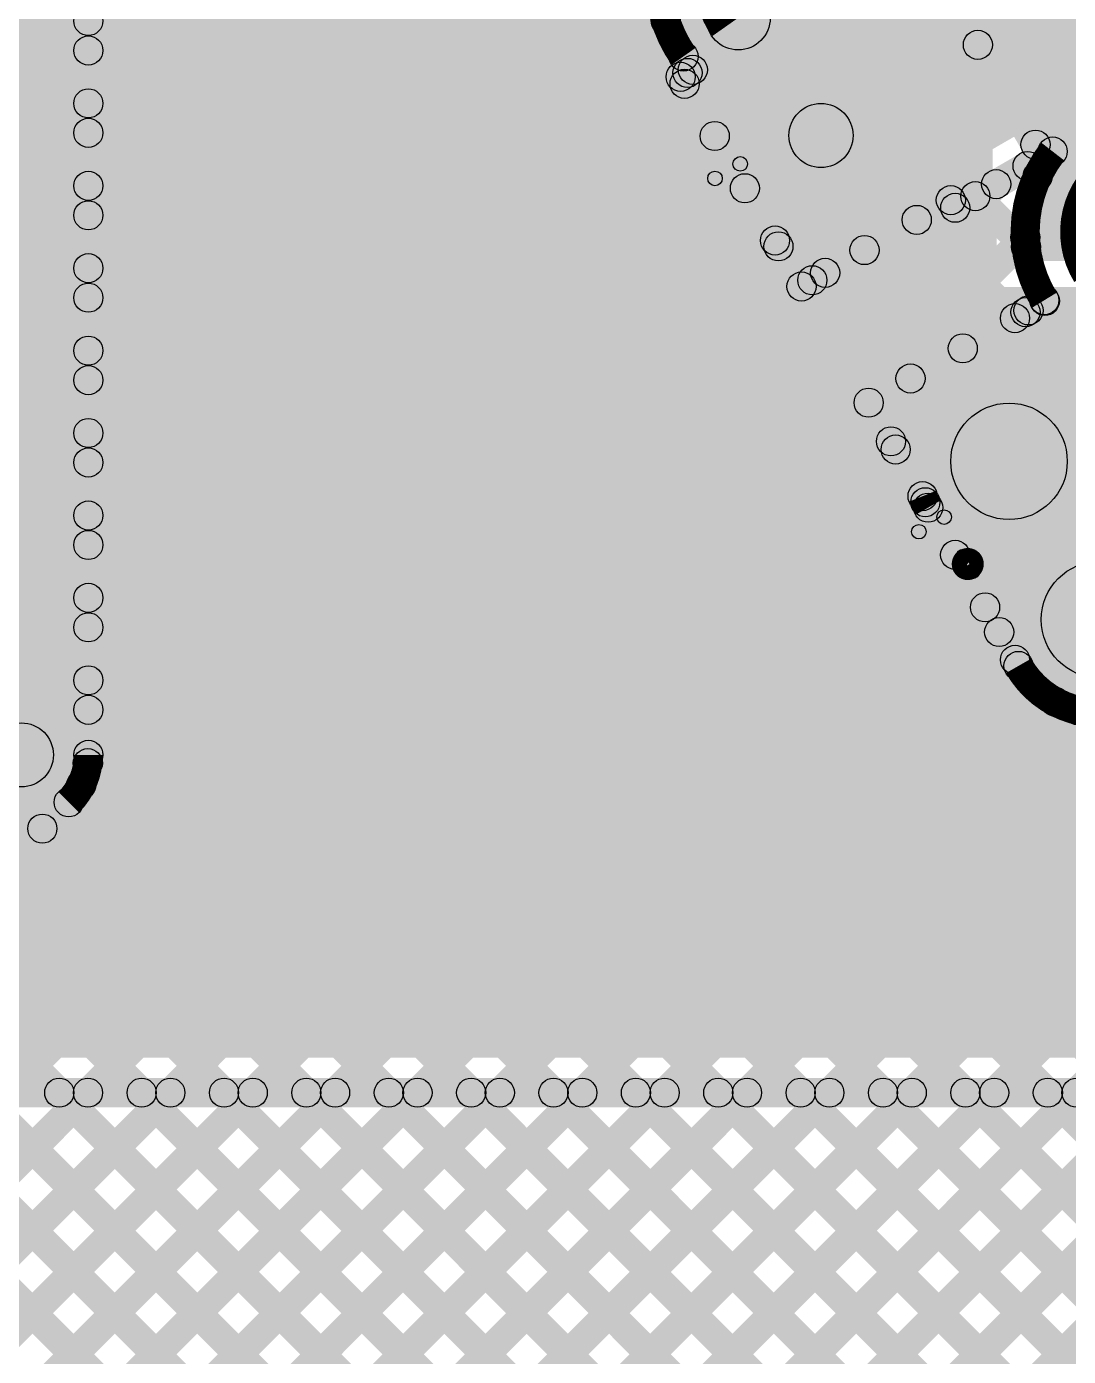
# Model space of a CAD drawing. Header units: millimetres. Extents: x 0.02 to 3.53, y 0 to 2.66.
# Drawn here: x 2.361 to 2.7187, y 0.9945 to 1.4509 of the extents above; entities that cross this region are included whole.
import ezdxf

# ---------------------------------------------------------------- set-up
doc = ezdxf.new("R2010")
doc.units = ezdxf.units.MM
doc.header["$MEASUREMENT"] = 0
for name, color, linetype in [('BottomLayer', 5, 'Continuous'), ('BottomPaste', 16, 'Continuous'), ('BottomSolder', 6, 'Continuous'), ('TopLayer', 1, 'Continuous'), ('TopOverlay', 2, 'Continuous'), ('TopPaste', 8, 'Continuous'), ('TopSolder', 216, 'Continuous')]:
    doc.layers.add(name, color=color, linetype=linetype)

# ---------------------------------------------------------------- blocks, each defined once
blk = doc.blocks.new('WS2812B_M____5')
at = {"layer": 'TopLayer'}
for points in [[(-0.09409, 0.05079), (-0.03504, 0.05079), (-0.03504, 0.01142), (-0.09409, 0.01142)], [(0.03504, 0.05079), (0.09409, 0.05079), (0.09409, 0.01142), (0.03504, 0.01142)], [(-0.09409, -0.01142), (-0.03504, -0.01142), (-0.03504, -0.05079), (-0.09409, -0.05079)], [(0.03504, -0.01142), (0.09409, -0.01142), (0.09409, -0.05079), (0.03504, -0.05079)]]:
    blk.add_hatch(color=1, dxfattribs=at).paths.add_polyline_path(points)
at = {"layer": 'TopOverlay'}
h = blk.add_hatch(color=2, dxfattribs=at)
edge = h.paths.add_edge_path()
edge.add_arc((-0.07, 0.07), 0.0025, 0, 360)
h = blk.add_hatch(color=2, dxfattribs=at)
edge = h.paths.add_edge_path()
edge.add_arc((-0.07, 0.07), 0.0025, 0, 360)
for points in [[(-0.0725, 0.07), (-0.0675, 0.07), (-0.0675, 0.06), (-0.0725, 0.06)], [(0.07, 0.0725), (0.07, 0.0675), (-0.07, 0.0675), (-0.07, 0.0725)], [(0.0675, 0.07), (0.0725, 0.07), (0.0725, 0.06), (0.0675, 0.06)], [(-0.0725, -0.06), (-0.0675, -0.06), (-0.0675, -0.07), (-0.0725, -0.07)], [(0.0675, -0.06), (0.0725, -0.06), (0.0725, -0.07), (0.0675, -0.07)], [(0.07, -0.0675), (0.07, -0.0725), (-0.07, -0.0725), (-0.07, -0.0675)]]:
    blk.add_hatch(color=2, dxfattribs=at).paths.add_polyline_path(points)
h = blk.add_hatch(color=2, dxfattribs=at)
edge = h.paths.add_edge_path()
edge.add_arc((0.07, 0.07), 0.0025, 0, 360)
h = blk.add_hatch(color=2, dxfattribs=at)
edge = h.paths.add_edge_path()
edge.add_arc((0.07, 0.07), 0.0025, 0, 360)
h = blk.add_hatch(color=2, dxfattribs=at)
edge = h.paths.add_edge_path()
edge.add_arc((-0.091, 0.061), 0.0025, 0, 360)
h = blk.add_hatch(color=2, dxfattribs=at)
edge = h.paths.add_edge_path()
edge.add_arc((-0.085, 0.061), 0.0025, 0, 360)
h = blk.add_hatch(color=2, dxfattribs=at)
edge = h.paths.add_edge_path()
edge.add_arc((-0.07, 0.06), 0.0025, 0, 360)
h = blk.add_hatch(color=2, dxfattribs=at)
edge = h.paths.add_edge_path()
edge.add_arc((0.07, 0.06), 0.0025, 0, 360)
h = blk.add_hatch(color=2, dxfattribs=at)
edge = h.paths.add_edge_path()
edge.add_arc((-0.07, -0.06), 0.0025, 0, 360)
h = blk.add_hatch(color=2, dxfattribs=at)
edge = h.paths.add_edge_path()
edge.add_arc((0.07, -0.06), 0.0025, 0, 360)
h = blk.add_hatch(color=2, dxfattribs=at)
edge = h.paths.add_edge_path()
edge.add_arc((-0.07, -0.07), 0.0025, 0, 360)
h = blk.add_hatch(color=2, dxfattribs=at)
edge = h.paths.add_edge_path()
edge.add_arc((-0.07, -0.07), 0.0025, 0, 360)
h = blk.add_hatch(color=2, dxfattribs=at)
edge = h.paths.add_edge_path()
edge.add_arc((0.07, -0.07), 0.0025, 0, 360)
h = blk.add_hatch(color=2, dxfattribs=at)
edge = h.paths.add_edge_path()
edge.add_arc((0.07, -0.07), 0.0025, 0, 360)
at = {"layer": 'TopPaste'}
for points in [[(-0.09409, 0.05079), (-0.03504, 0.05079), (-0.03504, 0.01142), (-0.09409, 0.01142)], [(0.03504, 0.05079), (0.09409, 0.05079), (0.09409, 0.01142), (0.03504, 0.01142)], [(-0.09409, -0.01142), (-0.03504, -0.01142), (-0.03504, -0.05079), (-0.09409, -0.05079)], [(0.03504, -0.01142), (0.09409, -0.01142), (0.09409, -0.05079), (0.03504, -0.05079)]]:
    blk.add_hatch(color=8, dxfattribs=at).paths.add_polyline_path(points)
at = {"layer": 'TopSolder'}
for points in [[(-0.09809, 0.05479), (-0.03104, 0.05479), (-0.03104, 0.00742), (-0.09809, 0.00742)], [(0.03104, 0.05479), (0.09809, 0.05479), (0.09809, 0.00742), (0.03104, 0.00742)], [(-0.09809, -0.00742), (-0.03104, -0.00742), (-0.03104, -0.05479), (-0.09809, -0.05479)], [(0.03104, -0.00742), (0.09809, -0.00742), (0.09809, -0.05479), (0.03104, -0.05479)]]:
    blk.add_hatch(color=216, dxfattribs=at).paths.add_polyline_path(points)
at = {"layer": 'TopOverlay', "const_width": 0.005}
blk.add_lwpolyline([(-0.085, 0.061, 1), (-0.091, 0.061, 1)], format="xyb", close=True, dxfattribs=at)
at = {"layer": 'TopOverlay'}
for centre in [(-0.07, 0.07), (-0.07, 0.07), (0.07, 0.07), (0.07, 0.07), (-0.091, 0.061), (-0.085, 0.061), (-0.07, 0.06), (0.07, 0.06), (-0.07, -0.06), (0.07, -0.06), (-0.07, -0.07), (-0.07, -0.07), (0.07, -0.07), (0.07, -0.07)]:
    blk.add_circle(centre, 0.0025, dxfattribs=at)
blk = doc.blocks.new('CAP_0201_B_18')
at = {"layer": 'BottomLayer'}
for points in [[(-0.01772, 0.00591), (-0.00591, 0.00591), (-0.00591, -0.00591), (-0.01772, -0.00591)], [(0.00591, 0.00591), (0.01772, 0.00591), (0.01772, -0.00591), (0.00591, -0.00591)]]:
    blk.add_hatch(color=5, dxfattribs=at).paths.add_polyline_path(points)
at = {"layer": 'BottomPaste'}
for points in [[(-0.01772, 0.00591), (-0.00591, 0.00591), (-0.00591, -0.00591), (-0.01772, -0.00591)], [(0.00591, 0.00591), (0.01772, 0.00591), (0.01772, -0.00591), (0.00591, -0.00591)]]:
    blk.add_hatch(color=16, dxfattribs=at).paths.add_polyline_path(points)
at = {"layer": 'BottomSolder'}
for points in [[(-0.01988, 0.00807), (-0.00374, 0.00807), (-0.00374, -0.00807), (-0.01988, -0.00807)], [(0.00374, 0.00807), (0.01988, 0.00807), (0.01988, -0.00807), (0.00374, -0.00807)]]:
    blk.add_hatch(color=6, dxfattribs=at).paths.add_polyline_path(points)

msp = doc.modelspace()

# ---------------------------------------------------------------- hatches: boundary and pattern name
at = {"layer": 'BottomLayer'}
for points in [[(2.70254, 1.37106), (2.76513, 1.37106), (2.76513, 1.89822), (2.70254, 1.89822)], [(2.35214, 1.22027), (2.69269, 1.22027), (2.69269, 1.78838), (2.35214, 1.78838)], [(2.10805, 1.09704), (2.86041, 1.09704), (2.86041, 1.36161), (2.10805, 1.36161)], [(1.90657, 0.20646), (1.8995, 0.21353), (2.77455, 1.08857), (2.78162, 1.0815)], [(1.90657, 0.17818), (1.8995, 0.18525), (2.80283, 1.08857), (2.8099, 1.0815)], [(1.90657, 0.26303), (1.8995, 0.2701), (2.71798, 1.08857), (2.72505, 1.0815)], [(1.90657, 0.29132), (1.8995, 0.29839), (2.68969, 1.08857), (2.69676, 1.0815)], [(1.90657, 0.23475), (1.8995, 0.24182), (2.74626, 1.08857), (2.75333, 1.0815)], [(1.90657, 0.34788), (1.8995, 0.35496), (2.63312, 1.08857), (2.64019, 1.0815)], [(1.90657, 0.37617), (1.8995, 0.38324), (2.60484, 1.08857), (2.61191, 1.0815)], [(1.90657, 0.3196), (1.8995, 0.32667), (2.66141, 1.08857), (2.66848, 1.0815)], [(1.90657, 0.46102), (1.8995, 0.46809), (2.51999, 1.08857), (2.52706, 1.0815)], [(1.90657, 0.40445), (1.8995, 0.41152), (2.57656, 1.08857), (2.58363, 1.0815)], [(1.90657, 0.43274), (1.8995, 0.43981), (2.54827, 1.08857), (2.55534, 1.0815)], [(1.90657, 0.51759), (1.8995, 0.52466), (2.46342, 1.08857), (2.47049, 1.0815)], [(1.90657, 0.54587), (1.8995, 0.55295), (2.43513, 1.08857), (2.4422, 1.0815)], [(1.90657, 0.48931), (1.8995, 0.49638), (2.4917, 1.08857), (2.49877, 1.0815)], [(1.90657, 0.57416), (1.8995, 0.58123), (2.40685, 1.08857), (2.41392, 1.0815)], [(1.90657, 0.60244), (1.8995, 0.60951), (2.37857, 1.08857), (2.38564, 1.0815)], [(2.19918, 1.08004), (2.19918, 1.09004), (2.87241, 1.09004), (2.87241, 1.08004)], [(2.28385, 1.0815), (2.29092, 1.08857), (3.27596, 0.10354), (3.26889, 0.09646)], [(2.31214, 1.0815), (2.31921, 1.08857), (3.30425, 0.10354), (3.29718, 0.09646)], [(2.34042, 1.0815), (2.34749, 1.08857), (3.33253, 0.10354), (3.32546, 0.09646)], [(2.36871, 1.0815), (2.37578, 1.08857), (3.36082, 0.10354), (3.35375, 0.09646)], [(2.39699, 1.0815), (2.40406, 1.08857), (3.3891, 0.10354), (3.38203, 0.09646)], [(2.42527, 1.0815), (2.43235, 1.08857), (3.41739, 0.10354), (3.41031, 0.09646)], [(2.45356, 1.0815), (2.46063, 1.08857), (3.44567, 0.10354), (3.4386, 0.09646)], [(2.48184, 1.0815), (2.48891, 1.08857), (3.44684, 0.13064), (3.43977, 0.12357)], [(2.51012, 1.0815), (2.5172, 1.08857), (3.44684, 0.15893), (3.43977, 0.15186)], [(2.53841, 1.0815), (2.54548, 1.08857), (3.44684, 0.18721), (3.43977, 0.18014)], [(2.56669, 1.0815), (2.57376, 1.08857), (3.44684, 0.2155), (3.43977, 0.20843)], [(2.59498, 1.0815), (2.60205, 1.08857), (3.44684, 0.24378), (3.43977, 0.23671)], [(2.62326, 1.0815), (2.63033, 1.08857), (3.44684, 0.27206), (3.43977, 0.26499)], [(2.65155, 1.0815), (2.65862, 1.08857), (3.44684, 0.30035), (3.43977, 0.29328)], [(2.67983, 1.0815), (2.6869, 1.08857), (3.44684, 0.32863), (3.43977, 0.32156)], [(2.70811, 1.0815), (2.71519, 1.08857), (3.44684, 0.35692), (3.43977, 0.34985)]]:
    msp.add_hatch(color=5, dxfattribs=at).paths.add_polyline_path(points)
h = msp.add_hatch(color=5, dxfattribs=at)
edge = h.paths.add_edge_path()
edge.add_arc((2.72939, 1.2474), 0.01181, 0, 360)
h = msp.add_hatch(color=5, dxfattribs=at)
edge = h.paths.add_edge_path()
edge.add_arc((2.37224, 1.08504), 0.005, 0, 360)
h = msp.add_hatch(color=5, dxfattribs=at)
edge = h.paths.add_edge_path()
edge.add_arc((2.3821, 1.08504), 0.005, 0, 360)
h = msp.add_hatch(color=5, dxfattribs=at)
edge = h.paths.add_edge_path()
edge.add_arc((2.40053, 1.08504), 0.005, 0, 360)
h = msp.add_hatch(color=5, dxfattribs=at)
edge = h.paths.add_edge_path()
edge.add_arc((2.41038, 1.08504), 0.005, 0, 360)
h = msp.add_hatch(color=5, dxfattribs=at)
edge = h.paths.add_edge_path()
edge.add_arc((2.42881, 1.08504), 0.005, 0, 360)
h = msp.add_hatch(color=5, dxfattribs=at)
edge = h.paths.add_edge_path()
edge.add_arc((2.43867, 1.08504), 0.005, 0, 360)
h = msp.add_hatch(color=5, dxfattribs=at)
edge = h.paths.add_edge_path()
edge.add_arc((2.45709, 1.08504), 0.005, 0, 360)
h = msp.add_hatch(color=5, dxfattribs=at)
edge = h.paths.add_edge_path()
edge.add_arc((2.46695, 1.08504), 0.005, 0, 360)
h = msp.add_hatch(color=5, dxfattribs=at)
edge = h.paths.add_edge_path()
edge.add_arc((2.48538, 1.08504), 0.005, 0, 360)
h = msp.add_hatch(color=5, dxfattribs=at)
edge = h.paths.add_edge_path()
edge.add_arc((2.49524, 1.08504), 0.005, 0, 360)
h = msp.add_hatch(color=5, dxfattribs=at)
edge = h.paths.add_edge_path()
edge.add_arc((2.51366, 1.08504), 0.005, 0, 360)
h = msp.add_hatch(color=5, dxfattribs=at)
edge = h.paths.add_edge_path()
edge.add_arc((2.52352, 1.08504), 0.005, 0, 360)
h = msp.add_hatch(color=5, dxfattribs=at)
edge = h.paths.add_edge_path()
edge.add_arc((2.54194, 1.08504), 0.005, 0, 360)
h = msp.add_hatch(color=5, dxfattribs=at)
edge = h.paths.add_edge_path()
edge.add_arc((2.55181, 1.08504), 0.005, 0, 360)
h = msp.add_hatch(color=5, dxfattribs=at)
edge = h.paths.add_edge_path()
edge.add_arc((2.57023, 1.08504), 0.005, 0, 360)
h = msp.add_hatch(color=5, dxfattribs=at)
edge = h.paths.add_edge_path()
edge.add_arc((2.58009, 1.08504), 0.005, 0, 360)
h = msp.add_hatch(color=5, dxfattribs=at)
edge = h.paths.add_edge_path()
edge.add_arc((2.59851, 1.08504), 0.005, 0, 360)
h = msp.add_hatch(color=5, dxfattribs=at)
edge = h.paths.add_edge_path()
edge.add_arc((2.60838, 1.08504), 0.005, 0, 360)
h = msp.add_hatch(color=5, dxfattribs=at)
edge = h.paths.add_edge_path()
edge.add_arc((2.6268, 1.08504), 0.005, 0, 360)
h = msp.add_hatch(color=5, dxfattribs=at)
edge = h.paths.add_edge_path()
edge.add_arc((2.63666, 1.08504), 0.005, 0, 360)
h = msp.add_hatch(color=5, dxfattribs=at)
edge = h.paths.add_edge_path()
edge.add_arc((2.65508, 1.08504), 0.005, 0, 360)
h = msp.add_hatch(color=5, dxfattribs=at)
edge = h.paths.add_edge_path()
edge.add_arc((2.66494, 1.08504), 0.005, 0, 360)
h = msp.add_hatch(color=5, dxfattribs=at)
edge = h.paths.add_edge_path()
edge.add_arc((2.68337, 1.08504), 0.005, 0, 360)
h = msp.add_hatch(color=5, dxfattribs=at)
edge = h.paths.add_edge_path()
edge.add_arc((2.69323, 1.08504), 0.005, 0, 360)
h = msp.add_hatch(color=5, dxfattribs=at)
edge = h.paths.add_edge_path()
edge.add_arc((2.71165, 1.08504), 0.005, 0, 360)
h = msp.add_hatch(color=5, dxfattribs=at)
edge = h.paths.add_edge_path()
edge.add_arc((2.72151, 1.08504), 0.005, 0, 360)
at = {"layer": 'TopLayer'}
for points in [[(2.16297, 1.79636), (2.17004, 1.80343), (2.66134, 1.31213), (2.65427, 1.30506)], [(2.1032, 1.77127), (2.11027, 1.77834), (3.44684, 0.44177), (3.43977, 0.4347)], [(2.13149, 1.77127), (2.13856, 1.77834), (3.44684, 0.47006), (3.43977, 0.46298)], [(2.15977, 1.77127), (2.16684, 1.77834), (2.6985, 1.24668), (2.69143, 1.23961)], [(2.21634, 1.77127), (2.22341, 1.77834), (2.6227, 1.37905), (2.61563, 1.37198)], [(2.24463, 1.77127), (2.2517, 1.77834), (2.59146, 1.43857), (2.58439, 1.4315)], [(1.80004, 0.09993), (1.79297, 0.107), (3.43977, 1.7538), (3.44684, 1.74673)], [(1.82486, 0.09646), (1.81779, 0.10354), (3.43977, 1.72552), (3.44684, 1.71845)], [(2.38576, 1.44933), (2.37869, 1.4564), (2.58819, 1.6659), (2.59526, 1.65883)], [(2.38576, 1.42104), (2.37869, 1.42811), (2.58786, 1.63729), (2.59494, 1.63022)], [(2.38576, 1.39276), (2.37869, 1.39983), (2.58754, 1.60867), (2.59461, 1.6016)], [(2.38576, 1.36447), (2.37869, 1.37155), (2.58358, 1.57643), (2.59065, 1.56936)], [(2.38576, 1.33619), (2.37869, 1.34326), (2.57809, 1.54266), (2.58516, 1.53559)], [(2.796, 1.47223), (2.75774, 1.53849), (2.6471, 1.47461), (2.68535, 1.40835)], [(2.38576, 1.30791), (2.37869, 1.31498), (2.57482, 1.5111), (2.58189, 1.50403)], [(2.37023, 1.20098), (2.34823, 1.20098), (2.34823, 1.48927), (2.37023, 1.48927)], [(2.38723, 1.20098), (2.37723, 1.20098), (2.37723, 1.48927), (2.38723, 1.48927)], [(2.38576, 1.27962), (2.37869, 1.28669), (2.57482, 1.48282), (2.58189, 1.47575)], [(2.37869, 1.46749), (2.38576, 1.47457), (3.44684, 0.41349), (3.43977, 0.40642)], [(2.38576, 1.25134), (2.37869, 1.25841), (2.5769, 1.45661), (2.58397, 1.44954)], [(2.59637, 1.44761), (2.61436, 1.46027), (2.64278, 1.41989), (2.62479, 1.40723)], [(2.68333, 1.44216), (2.69199, 1.44716), (2.71175, 1.41293), (2.70309, 1.40793)], [(2.37869, 1.43921), (2.38576, 1.44628), (3.44684, 0.3852), (3.43977, 0.37813)], [(2.58247, 1.43781), (2.59065, 1.44357), (2.59388, 1.43899), (2.5857, 1.43323)], [(2.58808, 1.42935), (2.58308, 1.43801), (2.58729, 1.44044), (2.59229, 1.43178)], [(2.38576, 1.22305), (2.37869, 1.23012), (2.58342, 1.43485), (2.59049, 1.42778)], [(2.58125, 1.43118), (2.58991, 1.43618), (2.63144, 1.36425), (2.62278, 1.35925)], [(2.38559, 1.19459), (2.37852, 1.20166), (2.59377, 1.41692), (2.60084, 1.40984)], [(2.37869, 1.41093), (2.38576, 1.418), (3.44684, 0.35692), (3.43977, 0.34985)], [(2.68238, 1.38443), (2.67738, 1.39309), (2.71083, 1.4124), (2.71583, 1.40374)], [(2.70118, 1.39956), (2.70825, 1.40663), (2.71171, 1.40318), (2.70464, 1.39611)], [(1.31574, 0.09646), (1.30867, 0.10354), (2.60412, 1.39898), (2.61119, 1.39191)], [(1.4006, 0.09646), (1.39353, 0.10354), (2.69039, 1.4004), (2.69746, 1.39333)], [(2.62961, 1.35742), (2.62461, 1.36608), (2.67588, 1.39569), (2.68088, 1.38703)], [(2.67405, 1.38886), (2.68271, 1.39386), (2.68421, 1.39126), (2.67555, 1.38626)], [(2.68325, 1.38921), (2.69032, 1.39628), (2.70772, 1.37888), (2.70065, 1.37181)], [(2.37869, 1.38264), (2.38576, 1.38971), (3.44684, 0.32863), (3.43977, 0.32156)], [(2.66312, 1.38105), (2.6702, 1.38812), (2.70393, 1.35439), (2.69686, 1.34732)], [(1.34403, 0.09646), (1.33696, 0.10354), (2.61447, 1.38105), (2.62155, 1.37398)], [(1.42888, 0.09646), (1.42181, 0.10354), (2.7004, 1.38212), (2.70747, 1.37505)], [(2.64519, 1.3707), (2.65226, 1.37777), (2.686, 1.34404), (2.67892, 1.33697)], [(1.37231, 0.09646), (1.36524, 0.10354), (2.63167, 1.36996), (2.63874, 1.36289)], [(2.62726, 1.36035), (2.63433, 1.36742), (2.66806, 1.33369), (2.66099, 1.32662)], [(2.37869, 1.35436), (2.38576, 1.36143), (3.44684, 0.30035), (3.43977, 0.29328)], [(2.70753, 1.3492), (2.70253, 1.35786), (2.70815, 1.36111), (2.71315, 1.35245)], [(2.65265, 1.31752), (2.64765, 1.32618), (2.70152, 1.35728), (2.70652, 1.34862)], [(2.37869, 1.32607), (2.38576, 1.33314), (3.44684, 0.27206), (3.43977, 0.26499)], [(2.64582, 1.31935), (2.65448, 1.32435), (2.673, 1.29226), (2.66434, 1.28726)], [(2.68099, 1.29181), (2.71572, 1.31165), (2.74676, 1.25732), (2.71202, 1.23748)], [(1.45717, 0.09646), (1.45009, 0.10354), (2.65589, 1.30933), (2.66296, 1.30226)], [(2.37869, 1.29779), (2.38576, 1.30486), (3.44684, 0.24378), (3.43977, 0.23671)], [(1.48545, 0.09646), (1.47838, 0.10354), (2.66606, 1.29122), (2.67313, 1.28415)], [(2.66623, 1.28337), (2.67491, 1.28833), (2.70594, 1.234), (2.69726, 1.22904)], [(1.72194, 0.10668), (1.71487, 0.11376), (2.8764, 1.27529), (2.88347, 1.26822)], [(2.37869, 1.2695), (2.38576, 1.27658), (3.44684, 0.2155), (3.43977, 0.20843)], [(1.51373, 0.09646), (1.50666, 0.10354), (2.6763, 1.27317), (2.68337, 1.2661)], [(1.54202, 0.09646), (1.53495, 0.10354), (2.68658, 1.25517), (2.69365, 1.2481)], [(2.37869, 1.24122), (2.38576, 1.24829), (3.44684, 0.18721), (3.43977, 0.18014)], [(1.74001, 0.09646), (1.73294, 0.10354), (2.87348, 1.24408), (2.88055, 1.23701)], [(1.5703, 0.09646), (1.56323, 0.10354), (2.69686, 1.23717), (2.70393, 1.2301)], [(1.77837, 0.10654), (1.7713, 0.11362), (2.89037, 1.23268), (2.89744, 1.22561)], [(1.59859, 0.09646), (1.59152, 0.10354), (2.71072, 1.22274), (2.71779, 1.21567)], [(1.63709, 0.10668), (1.63002, 0.11376), (2.7352, 1.21893), (2.74227, 1.21186)], [(1.66538, 0.10668), (1.6583, 0.11376), (2.76348, 1.21893), (2.77055, 1.21186)], [(1.69366, 0.10668), (1.68659, 0.11376), (2.79176, 1.21893), (2.79884, 1.21186)], [(2.37869, 1.21294), (2.38576, 1.22001), (3.44684, 0.15893), (3.43977, 0.15186)], [(2.71827, 1.21277), (2.72534, 1.21984), (3.44684, 0.49834), (3.43977, 0.49127)], [(2.3471, 1.17329), (2.33154, 1.18885), (2.35145, 1.20875), (2.36701, 1.1932)], [(2.37624, 1.1871), (2.38331, 1.19418), (3.44684, 0.13064), (3.43977, 0.12357)], [(2.35912, 1.16127), (2.35205, 1.16834), (2.37196, 1.18825), (2.37903, 1.18118)], [(2.36292, 1.17214), (2.36999, 1.17921), (3.44567, 0.10354), (3.4386, 0.09646)], [(2.34845, 1.15833), (2.35552, 1.1654), (3.41739, 0.10354), (3.41031, 0.09646)], [(2.21082, 1.15454), (2.21789, 1.16161), (3.27596, 0.10354), (3.26889, 0.09646)], [(2.23911, 1.15454), (2.24618, 1.16161), (3.30425, 0.10354), (3.29718, 0.09646)], [(2.26739, 1.15454), (2.27446, 1.16161), (3.33253, 0.10354), (3.32546, 0.09646)], [(2.29567, 1.15454), (2.30275, 1.16161), (3.36082, 0.10354), (3.35375, 0.09646)], [(2.32396, 1.15454), (2.33103, 1.16161), (3.3891, 0.10354), (3.38203, 0.09646)]]:
    msp.add_hatch(color=1, dxfattribs=at).paths.add_polyline_path(points)
h = msp.add_hatch(color=1, dxfattribs=at)
edge = h.paths.add_edge_path()
edge.add_arc((2.60536, 1.45394), 0.011, 0, 360)
h = msp.add_hatch(color=1, dxfattribs=at)
edge = h.paths.add_edge_path()
edge.add_arc((2.60536, 1.45394), 0.011, 0, 360)
h = msp.add_hatch(color=1, dxfattribs=at)
edge = h.paths.add_edge_path()
edge.add_arc((2.38223, 1.45286), 0.005, 0, 360)
h = msp.add_hatch(color=1, dxfattribs=at)
edge = h.paths.add_edge_path()
edge.add_arc((2.58043, 1.45308), 0.005, 0, 360)
h = msp.add_hatch(color=1, dxfattribs=at)
edge = h.paths.add_edge_path()
edge.add_arc((2.38223, 1.44275), 0.005, 0, 360)
h = msp.add_hatch(color=1, dxfattribs=at)
edge = h.paths.add_edge_path()
edge.add_arc((2.68766, 1.44466), 0.005, 0, 360)
h = msp.add_hatch(color=1, dxfattribs=at)
edge = h.paths.add_edge_path()
edge.add_arc((2.58656, 1.4407), 0.005, 0, 360)
h = msp.add_hatch(color=1, dxfattribs=at)
edge = h.paths.add_edge_path()
edge.add_arc((2.58656, 1.44069), 0.005, 0, 360)
h = msp.add_hatch(color=1, dxfattribs=at)
edge = h.paths.add_edge_path()
edge.add_arc((2.58558, 1.43368), 0.005, 0, 360)
h = msp.add_hatch(color=1, dxfattribs=at)
edge = h.paths.add_edge_path()
edge.add_arc((2.58558, 1.43368), 0.005, 0, 360)
h = msp.add_hatch(color=1, dxfattribs=at)
edge = h.paths.add_edge_path()
edge.add_arc((2.58793, 1.43504), 0.005, 0, 360)
h = msp.add_hatch(color=1, dxfattribs=at)
edge = h.paths.add_edge_path()
edge.add_arc((2.58979, 1.43611), 0.005, 0, 360)
h = msp.add_hatch(color=1, dxfattribs=at)
edge = h.paths.add_edge_path()
edge.add_arc((2.58979, 1.43611), 0.005, 0, 360)
h = msp.add_hatch(color=1, dxfattribs=at)
edge = h.paths.add_edge_path()
edge.add_arc((2.58695, 1.43131), 0.005, 0, 360)
h = msp.add_hatch(color=1, dxfattribs=at)
edge = h.paths.add_edge_path()
edge.add_arc((2.38223, 1.42458), 0.005, 0, 360)
h = msp.add_hatch(color=1, dxfattribs=at)
edge = h.paths.add_edge_path()
edge.add_arc((2.63379, 1.41356), 0.011, 0, 360)
h = msp.add_hatch(color=1, dxfattribs=at)
edge = h.paths.add_edge_path()
edge.add_arc((2.38223, 1.41446), 0.005, 0, 360)
h = msp.add_hatch(color=1, dxfattribs=at)
edge = h.paths.add_edge_path()
edge.add_arc((2.5973, 1.41338), 0.005, 0, 360)
h = msp.add_hatch(color=1, dxfattribs=at)
edge = h.paths.add_edge_path()
edge.add_arc((2.70742, 1.41043), 0.005, 0, 360)
h = msp.add_hatch(color=1, dxfattribs=at)
edge = h.paths.add_edge_path()
edge.add_arc((2.71333, 1.40807), 0.005, 0, 360)
h = msp.add_hatch(color=1, dxfattribs=at)
edge = h.paths.add_edge_path()
edge.add_arc((2.71333, 1.40807), 0.005, 0, 360)
h = msp.add_hatch(color=1, dxfattribs=at)
edge = h.paths.add_edge_path()
edge.add_arc((2.70472, 1.4031), 0.005, 0, 360)
h = msp.add_hatch(color=1, dxfattribs=at)
edge = h.paths.add_edge_path()
edge.add_arc((2.38223, 1.39629), 0.005, 0, 360)
h = msp.add_hatch(color=1, dxfattribs=at)
edge = h.paths.add_edge_path()
edge.add_arc((2.69393, 1.39687), 0.005, 0, 360)
h = msp.add_hatch(color=1, dxfattribs=at)
edge = h.paths.add_edge_path()
edge.add_arc((2.70817, 1.39965), 0.005, 0, 360)
h = msp.add_hatch(color=1, dxfattribs=at)
edge = h.paths.add_edge_path()
edge.add_arc((2.60766, 1.39545), 0.005, 0, 360)
h = msp.add_hatch(color=1, dxfattribs=at)
edge = h.paths.add_edge_path()
edge.add_arc((2.68679, 1.39274), 0.005, 0, 360)
h = msp.add_hatch(color=1, dxfattribs=at)
edge = h.paths.add_edge_path()
edge.add_arc((2.67838, 1.39136), 0.005, 0, 360)
h = msp.add_hatch(color=1, dxfattribs=at)
edge = h.paths.add_edge_path()
edge.add_arc((2.67838, 1.39136), 0.005, 0, 360)
h = msp.add_hatch(color=1, dxfattribs=at)
edge = h.paths.add_edge_path()
edge.add_arc((2.67988, 1.38876), 0.005, 0, 360)
h = msp.add_hatch(color=1, dxfattribs=at)
edge = h.paths.add_edge_path()
edge.add_arc((2.67988, 1.38876), 0.005, 0, 360)
h = msp.add_hatch(color=1, dxfattribs=at)
edge = h.paths.add_edge_path()
edge.add_arc((2.38223, 1.38618), 0.005, 0, 360)
h = msp.add_hatch(color=1, dxfattribs=at)
edge = h.paths.add_edge_path()
edge.add_arc((2.66666, 1.38459), 0.005, 0, 360)
h = msp.add_hatch(color=1, dxfattribs=at)
edge = h.paths.add_edge_path()
edge.add_arc((2.70393, 1.37859), 0.005, 0, 360)
h = msp.add_hatch(color=1, dxfattribs=at)
edge = h.paths.add_edge_path()
edge.add_arc((2.61801, 1.37752), 0.005, 0, 360)
h = msp.add_hatch(color=1, dxfattribs=at)
edge = h.paths.add_edge_path()
edge.add_arc((2.61917, 1.37551), 0.005, 0, 360)
h = msp.add_hatch(color=1, dxfattribs=at)
edge = h.paths.add_edge_path()
edge.add_arc((2.64873, 1.37424), 0.005, 0, 360)
h = msp.add_hatch(color=1, dxfattribs=at)
edge = h.paths.add_edge_path()
edge.add_arc((2.70419, 1.37535), 0.005, 0, 360)
h = msp.add_hatch(color=1, dxfattribs=at)
edge = h.paths.add_edge_path()
edge.add_arc((2.38223, 1.36801), 0.005, 0, 360)
h = msp.add_hatch(color=1, dxfattribs=at)
edge = h.paths.add_edge_path()
edge.add_arc((2.6352, 1.36643), 0.005, 0, 360)
h = msp.add_hatch(color=1, dxfattribs=at)
edge = h.paths.add_edge_path()
edge.add_arc((2.62711, 1.36175), 0.005, 0, 360)
h = msp.add_hatch(color=1, dxfattribs=at)
edge = h.paths.add_edge_path()
edge.add_arc((2.62711, 1.36175), 0.005, 0, 360)
h = msp.add_hatch(color=1, dxfattribs=at)
edge = h.paths.add_edge_path()
edge.add_arc((2.6308, 1.36388), 0.005, 0, 360)
h = msp.add_hatch(color=1, dxfattribs=at)
edge = h.paths.add_edge_path()
edge.add_arc((2.38223, 1.35789), 0.005, 0, 360)
h = msp.add_hatch(color=1, dxfattribs=at)
edge = h.paths.add_edge_path()
edge.add_arc((2.71049, 1.35704), 0.005, 0, 360)
h = msp.add_hatch(color=1, dxfattribs=at)
edge = h.paths.add_edge_path()
edge.add_arc((2.71065, 1.35678), 0.005, 0, 360)
h = msp.add_hatch(color=1, dxfattribs=at)
edge = h.paths.add_edge_path()
edge.add_arc((2.70039, 1.35086), 0.005, 0, 360)
h = msp.add_hatch(color=1, dxfattribs=at)
edge = h.paths.add_edge_path()
edge.add_arc((2.70402, 1.35295), 0.005, 0, 360)
h = msp.add_hatch(color=1, dxfattribs=at)
edge = h.paths.add_edge_path()
edge.add_arc((2.70503, 1.35353), 0.005, 0, 360)
h = msp.add_hatch(color=1, dxfattribs=at)
edge = h.paths.add_edge_path()
edge.add_arc((2.38223, 1.33973), 0.005, 0, 360)
h = msp.add_hatch(color=1, dxfattribs=at)
edge = h.paths.add_edge_path()
edge.add_arc((2.68246, 1.3405), 0.005, 0, 360)
h = msp.add_hatch(color=1, dxfattribs=at)
edge = h.paths.add_edge_path()
edge.add_arc((2.38223, 1.32961), 0.005, 0, 360)
h = msp.add_hatch(color=1, dxfattribs=at)
edge = h.paths.add_edge_path()
edge.add_arc((2.66453, 1.33015), 0.005, 0, 360)
h = msp.add_hatch(color=1, dxfattribs=at)
edge = h.paths.add_edge_path()
edge.add_arc((2.65015, 1.32185), 0.005, 0, 360)
h = msp.add_hatch(color=1, dxfattribs=at)
edge = h.paths.add_edge_path()
edge.add_arc((2.65015, 1.32185), 0.005, 0, 360)
h = msp.add_hatch(color=1, dxfattribs=at)
edge = h.paths.add_edge_path()
edge.add_arc((2.69835, 1.30173), 0.02, 0, 360)
h = msp.add_hatch(color=1, dxfattribs=at)
edge = h.paths.add_edge_path()
edge.add_arc((2.38223, 1.31144), 0.005, 0, 360)
h = msp.add_hatch(color=1, dxfattribs=at)
edge = h.paths.add_edge_path()
edge.add_arc((2.6578, 1.30859), 0.005, 0, 360)
h = msp.add_hatch(color=1, dxfattribs=at)
edge = h.paths.add_edge_path()
edge.add_arc((2.65942, 1.30579), 0.005, 0, 360)
h = msp.add_hatch(color=1, dxfattribs=at)
edge = h.paths.add_edge_path()
edge.add_arc((2.38223, 1.30132), 0.005, 0, 360)
h = msp.add_hatch(color=1, dxfattribs=at)
edge = h.paths.add_edge_path()
edge.add_arc((2.66867, 1.28976), 0.005, 0, 360)
h = msp.add_hatch(color=1, dxfattribs=at)
edge = h.paths.add_edge_path()
edge.add_arc((2.66867, 1.28976), 0.005, 0, 360)
h = msp.add_hatch(color=1, dxfattribs=at)
edge = h.paths.add_edge_path()
edge.add_arc((2.6696, 1.28769), 0.005, 0, 360)
h = msp.add_hatch(color=1, dxfattribs=at)
edge = h.paths.add_edge_path()
edge.add_arc((2.38223, 1.28316), 0.005, 0, 360)
h = msp.add_hatch(color=1, dxfattribs=at)
edge = h.paths.add_edge_path()
edge.add_arc((2.67057, 1.28585), 0.005, 0, 360)
h = msp.add_hatch(color=1, dxfattribs=at)
edge = h.paths.add_edge_path()
edge.add_arc((2.67057, 1.28585), 0.005, 0, 360)
h = msp.add_hatch(color=1, dxfattribs=at)
edge = h.paths.add_edge_path()
edge.add_arc((2.38223, 1.27304), 0.005, 0, 360)
h = msp.add_hatch(color=1, dxfattribs=at)
edge = h.paths.add_edge_path()
edge.add_arc((2.67983, 1.26963), 0.005, 0, 360)
h = msp.add_hatch(color=1, dxfattribs=at)
edge = h.paths.add_edge_path()
edge.add_arc((2.72939, 1.2474), 0.02, 0, 360)
h = msp.add_hatch(color=1, dxfattribs=at)
edge = h.paths.add_edge_path()
edge.add_arc((2.72939, 1.2474), 0.02, 0, 360)
h = msp.add_hatch(color=1, dxfattribs=at)
edge = h.paths.add_edge_path()
edge.add_arc((2.38223, 1.25487), 0.005, 0, 360)
h = msp.add_hatch(color=1, dxfattribs=at)
edge = h.paths.add_edge_path()
edge.add_arc((2.69012, 1.25163), 0.005, 0, 360)
h = msp.add_hatch(color=1, dxfattribs=at)
edge = h.paths.add_edge_path()
edge.add_arc((2.72939, 1.2474), 0.01181, 0, 360)
h = msp.add_hatch(color=1, dxfattribs=at)
edge = h.paths.add_edge_path()
edge.add_arc((2.38223, 1.24476), 0.005, 0, 360)
h = msp.add_hatch(color=1, dxfattribs=at)
edge = h.paths.add_edge_path()
edge.add_arc((2.69496, 1.24315), 0.005, 0, 360)
h = msp.add_hatch(color=1, dxfattribs=at)
edge = h.paths.add_edge_path()
edge.add_arc((2.7004, 1.23363), 0.005, 0, 360)
h = msp.add_hatch(color=1, dxfattribs=at)
edge = h.paths.add_edge_path()
edge.add_arc((2.7016, 1.23152), 0.005, 0, 360)
h = msp.add_hatch(color=1, dxfattribs=at)
edge = h.paths.add_edge_path()
edge.add_arc((2.7016, 1.23152), 0.005, 0, 360)
h = msp.add_hatch(color=1, dxfattribs=at)
edge = h.paths.add_edge_path()
edge.add_arc((2.7016, 1.23152), 0.005, 0, 360)
h = msp.add_hatch(color=1, dxfattribs=at)
edge = h.paths.add_edge_path()
edge.add_arc((2.38223, 1.22659), 0.005, 0, 360)
h = msp.add_hatch(color=1, dxfattribs=at)
edge = h.paths.add_edge_path()
edge.add_arc((2.71425, 1.2192), 0.005, 0, 360)
h = msp.add_hatch(color=1, dxfattribs=at)
edge = h.paths.add_edge_path()
edge.add_arc((2.38223, 1.21647), 0.005, 0, 360)
h = msp.add_hatch(color=1, dxfattribs=at)
edge = h.paths.add_edge_path()
edge.add_arc((2.7218, 1.21631), 0.005, 0, 360)
h = msp.add_hatch(color=1, dxfattribs=at)
edge = h.paths.add_edge_path()
edge.add_arc((2.35923, 1.20098), 0.011, 0, 360)
h = msp.add_hatch(color=1, dxfattribs=at)
edge = h.paths.add_edge_path()
edge.add_arc((2.35923, 1.20098), 0.011, 0, 360)
h = msp.add_hatch(color=1, dxfattribs=at)
edge = h.paths.add_edge_path()
edge.add_arc((2.38223, 1.20098), 0.005, 0, 360)
h = msp.add_hatch(color=1, dxfattribs=at)
edge = h.paths.add_edge_path()
edge.add_arc((2.38223, 1.20098), 0.005, 0, 360)
h = msp.add_hatch(color=1, dxfattribs=at)
edge = h.paths.add_edge_path()
edge.add_arc((2.38223, 1.20098), 0.005, 0, 360)
h = msp.add_hatch(color=1, dxfattribs=at)
edge = h.paths.add_edge_path()
edge.add_arc((2.38205, 1.19813), 0.005, 0, 360)
h = msp.add_hatch(color=1, dxfattribs=at)
edge = h.paths.add_edge_path()
edge.add_arc((2.37977, 1.19064), 0.005, 0, 360)
h = msp.add_hatch(color=1, dxfattribs=at)
edge = h.paths.add_edge_path()
edge.add_arc((2.37549, 1.18471), 0.005, 0, 360)
h = msp.add_hatch(color=1, dxfattribs=at)
edge = h.paths.add_edge_path()
edge.add_arc((2.37549, 1.18471), 0.005, 0, 360)
h = msp.add_hatch(color=1, dxfattribs=at)
edge = h.paths.add_edge_path()
edge.add_arc((2.37549, 1.18471), 0.005, 0, 360)
h = msp.add_hatch(color=1, dxfattribs=at)
edge = h.paths.add_edge_path()
edge.add_arc((2.36645, 1.17568), 0.005, 0, 360)

# ---------------------------------------------------------------- linework, layer by layer
at = {"layer": 'BottomLayer'}
for centre in [(2.37224, 1.08504), (2.3821, 1.08504), (2.40053, 1.08504), (2.41038, 1.08504), (2.42881, 1.08504), (2.43867, 1.08504), (2.45709, 1.08504), (2.46695, 1.08504), (2.48538, 1.08504), (2.49524, 1.08504), (2.51366, 1.08504), (2.52352, 1.08504), (2.54194, 1.08504), (2.55181, 1.08504), (2.57023, 1.08504), (2.58009, 1.08504), (2.59851, 1.08504), (2.60838, 1.08504), (2.6268, 1.08504), (2.63666, 1.08504), (2.65508, 1.08504), (2.66494, 1.08504), (2.68337, 1.08504), (2.69323, 1.08504), (2.71165, 1.08504), (2.72151, 1.08504)]:
    msp.add_circle(centre, 0.005, dxfattribs=at)
at = {"layer": 'TopLayer'}
for points, const_width in [([(2.60536, 1.45394, -0.154542), (2.60135, 1.4666)], 0.022), ([(2.58656, 1.4407, -0.154541), (2.57835, 1.4666)], 0.01), ([(2.71049, 1.35704, -0.311504), (2.71333, 1.40807)], 0.01), ([(2.73012, 1.36903, -0.410089), (2.73716, 1.3991)], 0.022), ([(2.67057, 1.28585, -0.033965), (2.66867, 1.28976)], 0.01), ([(2.72939, 1.2154, -0.269182), (2.7016, 1.23152)], 0.01), ([(2.72939, 1.2154, -0.269182), (2.7016, 1.23152)], 0.01), ([(2.38223, 1.20098, -0.198912), (2.37549, 1.18471)], 0.01), ([(2.38223, 1.20098, -0.198912), (2.37549, 1.18471)], 0.01)]:
    msp.add_lwpolyline(points, format="xyb", dxfattribs=dict(at, const_width=const_width))
for centre, radius in [((2.60536, 1.45394), 0.011), ((2.60536, 1.45394), 0.011), ((2.38223, 1.45286), 0.005), ((2.58043, 1.45308), 0.005), ((2.38223, 1.44275), 0.005), ((2.68766, 1.44466), 0.005), ((2.58656, 1.4407), 0.005), ((2.58656, 1.44069), 0.005), ((2.58558, 1.43368), 0.005), ((2.58558, 1.43368), 0.005), ((2.58793, 1.43504), 0.005), ((2.58979, 1.43611), 0.005), ((2.58979, 1.43611), 0.005), ((2.58695, 1.43131), 0.005), ((2.38223, 1.42458), 0.005), ((2.63379, 1.41356), 0.011), ((2.38223, 1.41446), 0.005), ((2.5973, 1.41338), 0.005), ((2.70742, 1.41043), 0.005), ((2.71333, 1.40807), 0.005), ((2.71333, 1.40807), 0.005), ((2.70472, 1.4031), 0.005), ((2.38223, 1.39629), 0.005), ((2.69393, 1.39687), 0.005), ((2.70817, 1.39965), 0.005), ((2.60766, 1.39545), 0.005), ((2.68679, 1.39274), 0.005), ((2.67838, 1.39136), 0.005), ((2.67838, 1.39136), 0.005), ((2.67988, 1.38876), 0.005), ((2.67988, 1.38876), 0.005), ((2.38223, 1.38618), 0.005), ((2.66666, 1.38459), 0.005), ((2.70393, 1.37859), 0.005), ((2.61801, 1.37752), 0.005), ((2.61917, 1.37551), 0.005), ((2.64873, 1.37424), 0.005), ((2.70419, 1.37535), 0.005), ((2.38223, 1.36801), 0.005), ((2.6352, 1.36643), 0.005), ((2.62711, 1.36175), 0.005), ((2.62711, 1.36175), 0.005), ((2.6308, 1.36388), 0.005), ((2.38223, 1.35789), 0.005), ((2.71049, 1.35704), 0.005), ((2.71065, 1.35678), 0.005), ((2.70039, 1.35086), 0.005), ((2.70402, 1.35295), 0.005), ((2.70503, 1.35353), 0.005), ((2.38223, 1.33973), 0.005), ((2.68246, 1.3405), 0.005), ((2.38223, 1.32961), 0.005), ((2.66453, 1.33015), 0.005), ((2.65015, 1.32185), 0.005), ((2.65015, 1.32185), 0.005), ((2.69835, 1.30173), 0.02), ((2.38223, 1.31144), 0.005), ((2.6578, 1.30859), 0.005), ((2.65942, 1.30579), 0.005), ((2.38223, 1.30132), 0.005), ((2.66867, 1.28976), 0.005), ((2.66867, 1.28976), 0.005), ((2.6696, 1.28769), 0.005), ((2.38223, 1.28316), 0.005), ((2.67057, 1.28585), 0.005), ((2.67057, 1.28585), 0.005), ((2.38223, 1.27304), 0.005), ((2.67983, 1.26963), 0.005), ((2.72939, 1.2474), 0.02), ((2.72939, 1.2474), 0.02), ((2.38223, 1.25487), 0.005), ((2.69012, 1.25163), 0.005), ((2.38223, 1.24476), 0.005), ((2.69496, 1.24315), 0.005), ((2.7004, 1.23363), 0.005), ((2.7016, 1.23152), 0.005), ((2.7016, 1.23152), 0.005), ((2.7016, 1.23152), 0.005), ((2.38223, 1.22659), 0.005), ((2.71425, 1.2192), 0.005), ((2.38223, 1.21647), 0.005), ((2.7218, 1.21631), 0.005), ((2.35923, 1.20098), 0.011), ((2.35923, 1.20098), 0.011), ((2.38223, 1.20098), 0.005), ((2.38223, 1.20098), 0.005), ((2.38223, 1.20098), 0.005), ((2.38205, 1.19813), 0.005), ((2.37977, 1.19064), 0.005), ((2.37549, 1.18471), 0.005), ((2.37549, 1.18471), 0.005), ((2.37549, 1.18471), 0.005), ((2.36645, 1.17568), 0.005)]:
    msp.add_circle(centre, radius, dxfattribs=at)

# ---------------------------------------------------------------- block references
for name, p, rotation in [('WS2812B_M____5', (2.69301, 1.3732), 120), ('CAP_0201_B_18', (2.69781, 1.37854), 360)]:
    msp.add_blockref(name, p, dxfattribs=dict(rotation=rotation))

doc.saveas('drawing.dxf')
